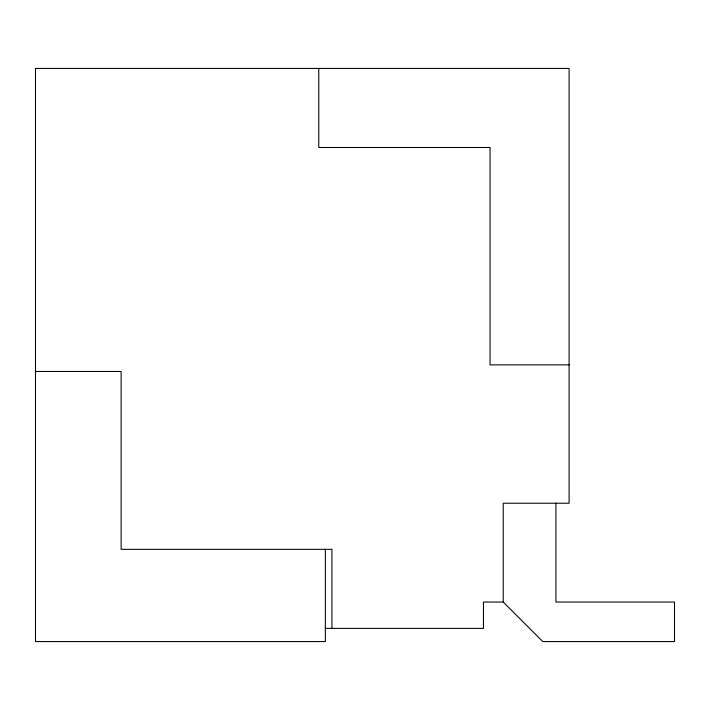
<?xml version="1.0" encoding="UTF-8"?>
<svg xmlns="http://www.w3.org/2000/svg" width="710" height="710" viewBox="0 0 710 710"><rect width="100%" height="100%" fill="white"/><g stroke="black" fill="none" stroke-linecap="round" stroke-linejoin="round"><path stroke-width="1.06" d="M569.101 364.878L490.042 364.878L490.042 147.494L318.772 147.494L318.772 68.435M35.5 371.472L121.135 371.472L121.135 549.336L331.943 549.336L331.943 628.385M555.921 503.221L555.921 602.036L674.5 602.036L674.5 641.565L542.751 641.565L503.221 602.036L483.457 602.036L483.457 628.385L325.358 628.385M503.221 602.036L503.221 503.221L569.101 503.221L569.101 68.435L35.5 68.435L35.5 641.565L325.358 641.565L325.358 549.336"/></g></svg>
